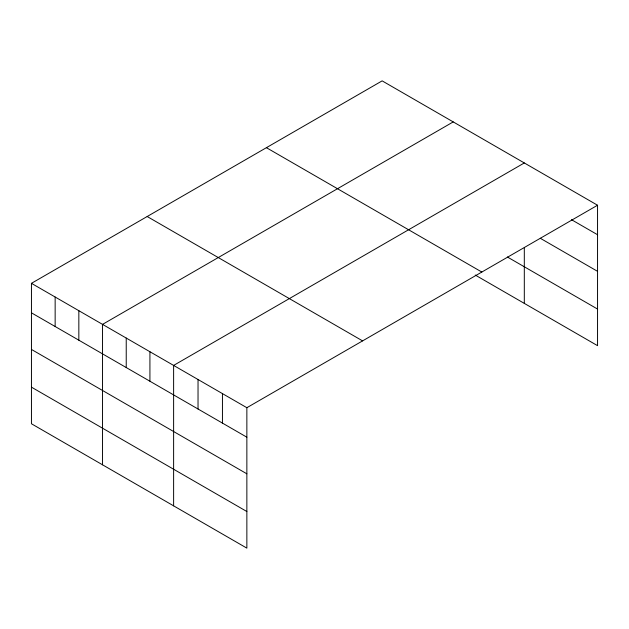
<?xml version="1.0" encoding="UTF-8"?>
<svg xmlns="http://www.w3.org/2000/svg" width="629" height="629" viewBox="0 0 629 629"><rect width="100%" height="100%" fill="white"/><g stroke="black" fill="none" stroke-linecap="round" stroke-linejoin="round"><path stroke-width="0.94" d="M31.45 283.333L246.859 407.702L246.859 548.134L31.45 423.765L31.45 283.333L382.141 80.866L597.55 205.235L597.55 345.667L475.225 275.046M453.226 121.908L102.535 324.375L102.535 464.807M524.311 162.95L173.62 365.418L173.62 505.85M246.859 407.702L597.55 205.235M571.454 219.663L597.55 234.727M540.303 238.289L597.55 271.335M507.383 257.002L597.55 309.059M266.413 147.681L481.822 272.043M147.178 216.518L362.587 340.887M31.45 312.833L246.859 437.194M31.45 349.441L246.859 473.81M31.45 387.157L246.859 511.526M524.311 247.912L524.311 303.382M222.446 393.605L222.446 423.105M198.033 379.515L198.033 409.007M149.922 351.737L149.922 381.229M126.232 338.056L126.232 367.556M78.837 310.695L78.837 340.195M55.148 297.014L55.148 326.514"/></g></svg>
